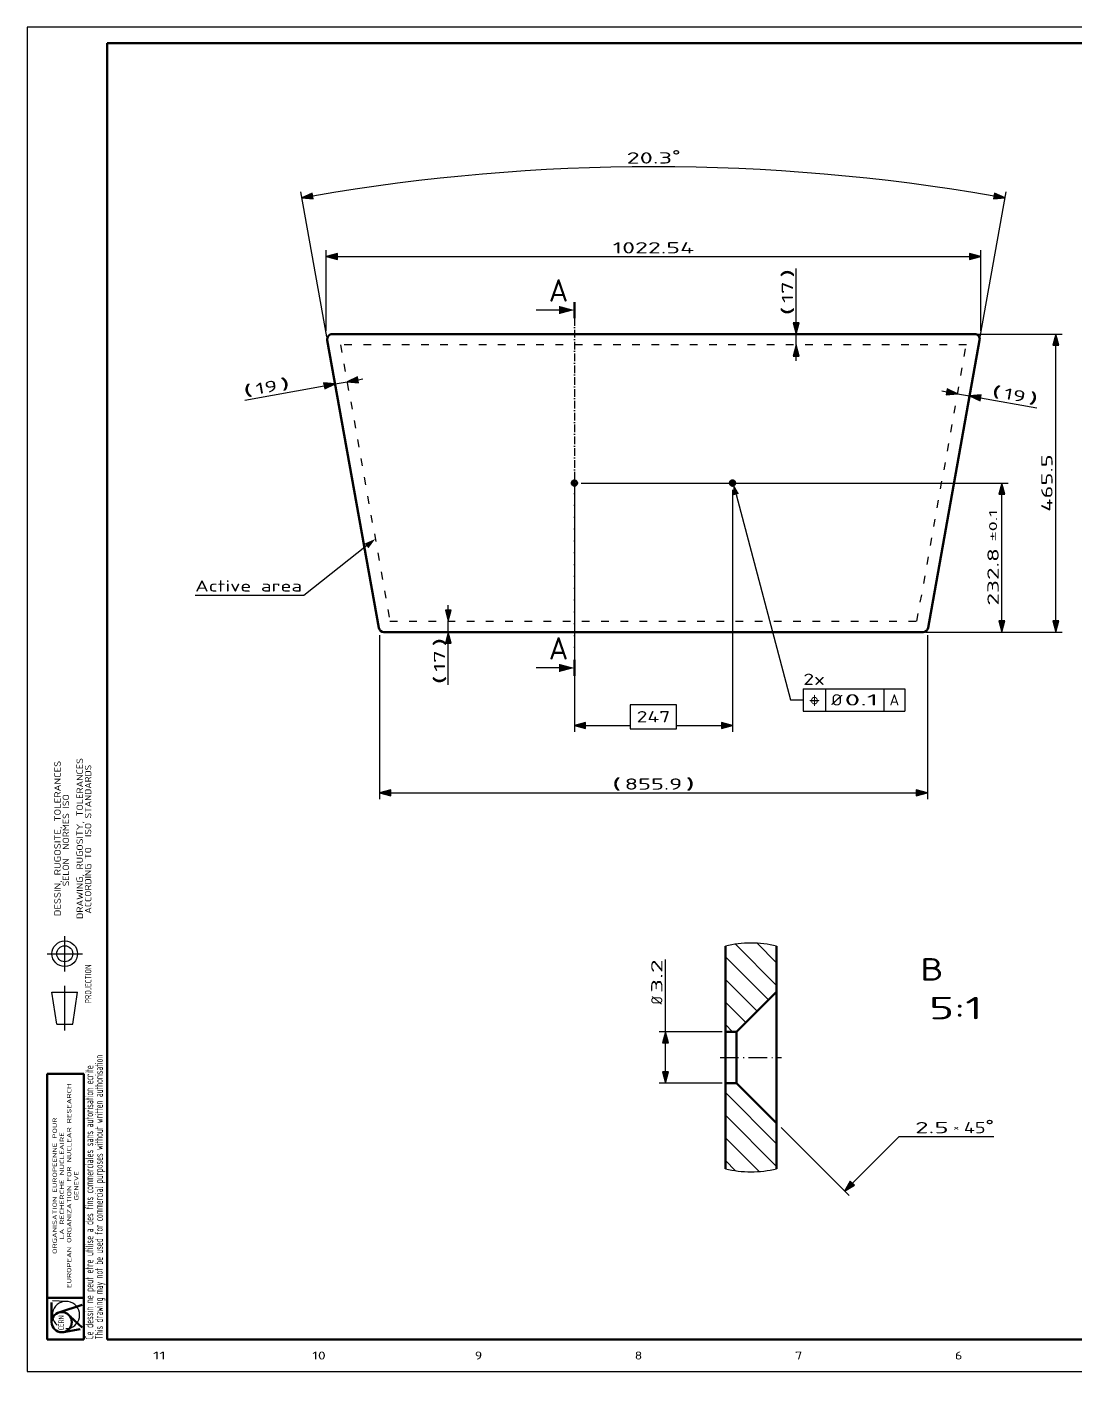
# Model space of a CAD drawing. Extents: x 0 to 594, y -247 to 420.
# Drawn here: x 0 to 327.6, y -6.7 to 420 of the extents above; entities that cross this region are included whole.
import ezdxf
from ezdxf.enums import TextEntityAlignment as Align

# ---------------------------------------------------------------- set-up
doc = ezdxf.new("R2010")
doc.units = 0
doc.linetypes.add('DASHDOT', pattern=[18.5, 12, -3, 0.5, -3])
doc.linetypes.add('DASHSPACE', pattern=[30, 12, -18])
doc.layers.get('0').update_dxf_attribs({"lineweight": 13})
doc.styles.add('GDT', font='gdt.shx')
doc.styles.get("Standard").update_dxf_attribs({"font": 'isocp.shx'})
doc.dimstyles.get("Standard").update_dxf_attribs({"dimtxt": 2.5, "dimasz": 2.5, "dimexe": 1.25, "dimexo": 0.625, "dimtad": 1, "dimtxsty": 'STANDARD', "dimcen": 2.5, "dimadec": 0, "dimazin": 0, "dimtfac": 1, "dimtmove": 0, "dimatfit": 0, "dimfxl": 1, "dimarcsym": 0})

# ---------------------------------------------------------------- blocks, each defined once
blk = doc.blocks.new('*D75')
at = {"color": 7, "lineweight": 25, "transparency": 16777216}
for p, q in [((297.002621, 324.130246), (323.358578, 324.130246)), ((321.358578, 234.50759), (321.358578, 320.652902)), ((280.908041, 231.030246), (323.358578, 231.030246))]:
    blk.add_line(p, q, dxfattribs=at)
for points in [[(322.290329, 320.652902), (321.358578, 324.130246), (320.426828, 320.652902)], [(320.426828, 234.50759), (321.358578, 231.030246), (322.290329, 234.50759)]]:
    blk.add_lwpolyline(points, close=True, dxfattribs=at)
for points in [[(322.290329, 320.652902), (321.358578, 324.130246), (322.290329, 320.652902), (320.426828, 320.652902)], [(320.426828, 234.50759), (321.358578, 231.030246), (320.426828, 234.50759), (322.290329, 234.50759)]]:
    blk.add_solid(points, dxfattribs=at)
at = {"color": 7, "lineweight": 25, "transparency": 16777216, "width": 1.661749}
blk.add_text('465.5', height=3.5, rotation=90, dxfattribs=at).set_placement((320.358578, 268.590207), (320.358578, 286.570285), align=Align.FIT)
blk = doc.blocks.new('*D76')
at = {"color": 7, "lineweight": 25, "transparency": 16777216}
for p, q in [((170.960507, 275.51423), (170.960507, 199.826096)), ((220.360507, 275.51423), (220.360507, 199.826096)), ((174.43784, 201.826096), (188.406473, 201.826096)), ((202.914542, 201.826096), (216.883174, 201.826096))]:
    blk.add_line(p, q, dxfattribs=at)
for points in [[(188.406473, 208.326096), (188.406473, 200.826096), (202.914542, 200.826096), (202.914542, 208.326096)], [(174.43784, 202.757834), (170.960507, 201.826096), (174.43784, 200.894357)], [(216.883174, 200.894357), (220.360507, 201.826096), (216.883174, 202.757834)]]:
    blk.add_lwpolyline(points, close=True, dxfattribs=at)
for points in [[(174.43784, 202.757834), (170.960507, 201.826096), (174.43784, 202.757834), (174.43784, 200.894357)], [(216.883174, 200.894357), (220.360507, 201.826096), (216.883174, 200.894357), (216.883174, 202.757834)]]:
    blk.add_solid(points, dxfattribs=at)
at = {"color": 7, "lineweight": 25, "transparency": 16777216, "width": 1.464539}
blk.add_text('247', height=3.5, dxfattribs=at).set_placement((190.406473, 202.826096), (200.914542, 202.826096), align=Align.FIT)
blk = doc.blocks.new('*D77')
at = {"color": 7, "lineweight": 25, "transparency": 16777216}
for p, q in [((93.406509, 325.130246), (93.406509, 350.359787)), ((297.914505, 325.130246), (297.914505, 350.359787)), ((96.883841, 348.359787), (294.437173, 348.359787))]:
    blk.add_line(p, q, dxfattribs=at)
for points in [[(96.883841, 349.291525), (93.406509, 348.359787), (96.883841, 347.428049)], [(294.437173, 347.428049), (297.914505, 348.359787), (294.437173, 349.291525)]]:
    blk.add_lwpolyline(points, close=True, dxfattribs=at)
for points in [[(96.883841, 349.291525), (93.406509, 348.359787), (96.883841, 349.291525), (96.883841, 347.428049)], [(294.437173, 347.428049), (297.914505, 348.359787), (294.437173, 347.428049), (294.437173, 349.291525)]]:
    blk.add_solid(points, dxfattribs=at)
at = {"color": 7, "lineweight": 25, "transparency": 16777216, "width": 1.71107}
blk.add_text('1022.54', height=3.5, dxfattribs=at).set_placement((182.934427, 349.359787), (208.386588, 349.359787), align=Align.FIT)
blk = doc.blocks.new('*D78')
at = {"color": 7, "lineweight": 25, "transparency": 16777216}
for p, q in [((93.567209, 323.232639), (85.438449, 368.637668)), ((297.753806, 323.232639), (305.882565, 368.637668))]:
    blk.add_line(p, q, dxfattribs=at)
for points in [[(89.049619, 368.198947), (85.790903, 366.668967), (89.378012, 366.364621)], [(301.943002, 366.364621), (305.530112, 366.668967), (302.271396, 368.198947)]]:
    blk.add_lwpolyline(points, close=True, dxfattribs=at)
blk.add_arc((195.660507, -247.032999), 623.459277, 80.169564, 99.830434, dxfattribs=at)
for points in [[(89.049619, 368.198947), (85.790903, 366.668967), (89.049619, 368.198947), (89.378012, 366.364621)], [(301.943002, 366.364621), (305.530112, 366.668967), (301.943002, 366.364621), (302.271396, 368.198947)]]:
    blk.add_solid(points, dxfattribs=at)
for s, width, p, p2 in [('20.3', 1.776077, (187.255128, 377.426242), (201.49922, 377.426242)), ('%%d', 1.62963, (201.49922, 378.126242), (204.065887, 378.126242))]:
    blk.add_text(s, height=3.5, dxfattribs=dict(at, width=width)).set_placement(p, p2, align=Align.FIT)
blk = doc.blocks.new('*D79')
at = {"color": 7, "lineweight": 25, "transparency": 16777216}
for p, q in [((240.270807, 327.60759), (240.270807, 344.659152)), ((240.270807, 320.730246), (240.270807, 324.130246)), ((240.270807, 315.730246), (240.270807, 317.252902))]:
    blk.add_line(p, q, dxfattribs=at)
for points in [[(239.339059, 327.60759), (240.270807, 324.130246), (241.202557, 327.60759)], [(241.202557, 317.252902), (240.270807, 320.730246), (239.339059, 317.252902)]]:
    blk.add_lwpolyline(points, close=True, dxfattribs=at)
for points in [[(239.339059, 327.60759), (240.270807, 324.130246), (239.339059, 327.60759), (241.202557, 327.60759)], [(241.202557, 317.252902), (240.270807, 320.730246), (241.202557, 317.252902), (239.339059, 317.252902)]]:
    blk.add_solid(points, dxfattribs=at)
for s, width, p, p2 in [(')', 3.475227, (239.270807, 341.623166), (239.270807, 344.659201)), ('17', 1.84274, (239.270807, 333.851096), (239.270807, 340.623166)), ('(', 3.469755, (239.270807, 329.81506), (239.270807, 332.851096))]:
    blk.add_text(s, height=3.5, rotation=90, dxfattribs=dict(at, width=width)).set_placement(p, p2, align=Align.FIT)
blk = doc.blocks.new('*D80')
at = {"color": 7, "lineweight": 25, "transparency": 16777216}
for p, q in [((285.793967, 306.364133), (287.292807, 306.095822)), ((290.715714, 305.48298), (294.456247, 304.813351)), ((297.87916, 304.200558), (315.45643, 301.053732))]:
    blk.add_line(p, q, dxfattribs=at)
for points in [[(287.12861, 305.178635), (290.71572, 305.483029), (287.457004, 307.012961)], [(298.043356, 305.117697), (294.456247, 304.813351), (297.714963, 303.283371)]]:
    blk.add_lwpolyline(points, close=True, dxfattribs=at)
for points in [[(287.12861, 305.178635), (290.71572, 305.483029), (287.12861, 305.178635), (287.457004, 307.012961)], [(298.043356, 305.117697), (294.456247, 304.813351), (298.043356, 305.117697), (297.714963, 303.283371)]]:
    blk.add_solid(points, dxfattribs=at)
for s, rotation, width, p, p2 in [('(', 349.84937273, 3.469739, (301.020883, 304.654025), (304.009384, 304.118967)), ('19', 349.84960524, 1.725111, (304.993735, 303.942795), (311.659799, 302.749338)), (')', 349.84935415, 3.475212, (312.64415, 302.573117), (315.632651, 302.038058))]:
    blk.add_text(s, height=3.5, rotation=rotation, dxfattribs=dict(at, width=width)).set_placement(p, p2, align=Align.FIT)
blk = doc.blocks.new('*D81')
at = {"color": 7, "lineweight": 25, "transparency": 16777216}
for p, q in [((67.932346, 303.520432), (92.767624, 307.966623)), ((96.190536, 308.579416), (99.93107, 309.249094)), ((103.353983, 309.861887), (104.852811, 310.130197))]:
    blk.add_line(p, q, dxfattribs=at)
for points in [[(92.931821, 307.049484), (96.190536, 308.579416), (92.603427, 308.88381)], [(103.18978, 310.779074), (99.931064, 309.249094), (103.518173, 308.944699)]]:
    blk.add_lwpolyline(points, close=True, dxfattribs=at)
for points in [[(92.931821, 307.049484), (96.190536, 308.579416), (92.931821, 307.049484), (92.603427, 308.88381)], [(103.18978, 310.779074), (99.931064, 309.249094), (103.18978, 310.779074), (103.518173, 308.944699)]]:
    blk.add_solid(points, dxfattribs=at)
for s, rotation, width, p, p2 in [('(', 10.15062727, 3.469739, (67.756137, 304.504758), (70.744638, 305.039816)), ('19', 10.15039476, 1.725111, (71.728989, 305.216037), (78.395053, 306.409494)), (')', 10.15062727, 3.475211, (79.379404, 306.585666), (82.367905, 307.120724))]:
    blk.add_text(s, height=3.5, rotation=rotation, dxfattribs=dict(at, width=width)).set_placement(p, p2, align=Align.FIT)
blk = doc.blocks.new('*D82')
at = {"color": 7, "lineweight": 25, "transparency": 16777216}
for p, q in [((131.558701, 237.90759), (131.558701, 239.430246)), ((131.558701, 231.030246), (131.558701, 234.430246)), ((131.558701, 214.545139), (131.558701, 227.552902))]:
    blk.add_line(p, q, dxfattribs=at)
for points in [[(130.62695, 237.90759), (131.558701, 234.430246), (132.490445, 237.90759)], [(132.490445, 227.552902), (131.558701, 231.030246), (130.62695, 227.552902)]]:
    blk.add_lwpolyline(points, close=True, dxfattribs=at)
for points in [[(130.62695, 237.90759), (131.558701, 234.430246), (130.62695, 237.90759), (132.490445, 237.90759)], [(132.490445, 227.552902), (131.558701, 231.030246), (132.490445, 227.552902), (130.62695, 227.552902)]]:
    blk.add_solid(points, dxfattribs=at)
for s, width, p, p2 in [(')', 3.475227, (130.558701, 226.353195), (130.558701, 229.38923)), ('17', 1.84274, (130.558701, 218.581125), (130.558701, 225.353195)), ('(', 3.469754, (130.558701, 214.54509), (130.558701, 217.581125))]:
    blk.add_text(s, height=3.5, rotation=90, dxfattribs=dict(at, width=width)).set_placement(p, p2, align=Align.FIT)
blk = doc.blocks.new('*D83')
at = {"color": 7, "lineweight": 25, "transparency": 16777216}
for p, q in [((173.026508, 277.580246), (306.526157, 277.580246)), ((304.526157, 234.50759), (304.526157, 274.102902)), ((280.908041, 231.030246), (306.526157, 231.030246))]:
    blk.add_line(p, q, dxfattribs=at)
for points in [[(305.457907, 274.102902), (304.526157, 277.580246), (303.594406, 274.102902)], [(303.594406, 234.50759), (304.526157, 231.030246), (305.457907, 234.50759)]]:
    blk.add_lwpolyline(points, close=True, dxfattribs=at)
for points in [[(305.457907, 274.102902), (304.526157, 277.580246), (305.457907, 274.102902), (303.594406, 274.102902)], [(303.594406, 234.50759), (304.526157, 231.030246), (303.594406, 234.50759), (305.457907, 234.50759)]]:
    blk.add_solid(points, dxfattribs=at)
for s, height, width, p, p2 in [('%%p0.1', 2.45, 1.985246, (303.001157, 259.359836), (303.001157, 269.330734)), ('232.8', 3.5, 1.741412, (303.526157, 239.279758), (303.526157, 257.259836))]:
    blk.add_text(s, height=height, rotation=90, dxfattribs=dict(at, width=width)).set_placement(p, p2, align=Align.FIT)
blk = doc.blocks.new('*D84')
at = {"color": 7, "lineweight": 25, "transparency": 16777216}
for p, q in [((110.073978, 230.030246), (110.073978, 178.779147)), ((281.247037, 230.030246), (281.247037, 178.779147)), ((113.551315, 180.779147), (277.769699, 180.779147))]:
    blk.add_line(p, q, dxfattribs=at)
for points in [[(113.551315, 181.710886), (110.073978, 180.779147), (113.551315, 179.847409)], [(277.769699, 179.847409), (281.247037, 180.779147), (277.769699, 181.710886)]]:
    blk.add_lwpolyline(points, close=True, dxfattribs=at)
for points in [[(113.551315, 181.710886), (110.073978, 180.779147), (113.551315, 181.710886), (113.551315, 179.847409)], [(277.769699, 179.847409), (281.247037, 180.779147), (277.769699, 179.847409), (277.769699, 181.710886)]]:
    blk.add_solid(points, dxfattribs=at)
for s, width, p, p2 in [('(', 3.469741, (182.634427, 181.779147), (185.67045, 181.779147)), ('855.9', 1.700154, (186.67045, 181.779147), (204.650565, 181.779147)), (')', 3.475213, (205.650565, 181.779147), (208.686588, 181.779147))]:
    blk.add_text(s, height=3.5, dxfattribs=dict(at, width=width)).set_placement(p, p2, align=Align.FIT)
blk = doc.blocks.new('*D98')
at = {"color": 7, "lineweight": 25, "transparency": 16777216}
for p, q in [((199.452412, 106.087608), (199.452412, 128.734093)), ((217.125061, 106.087608), (197.452413, 106.087608)), ((199.452412, 93.564415), (199.452412, 102.609825)), ((217.125061, 90.086632), (197.452413, 90.086632))]:
    blk.add_line(p, q, dxfattribs=at)
for points in [[(200.384161, 102.609825), (199.452412, 106.087608), (198.520663, 102.609825)], [(198.520663, 93.564415), (199.452412, 90.086632), (200.384161, 93.564415)]]:
    blk.add_lwpolyline(points, close=True, dxfattribs=at)
for points in [[(200.384161, 102.609825), (199.452412, 106.087608), (200.384161, 102.609825), (198.520663, 102.609825)], [(198.520663, 93.564415), (199.452412, 90.086632), (198.520663, 93.564415), (200.384161, 93.564415)]]:
    blk.add_solid(points, dxfattribs=at)
for s, width, p, p2 in [('3.2', 1.864672, (198.452412, 118.22628), (198.452412, 128.734093)), ('%%c', 0.977493, (198.452412, 114.660606), (198.452412, 117.226524))]:
    blk.add_text(s, height=3.5, rotation=90, dxfattribs=dict(at, width=width)).set_placement(p, p2, align=Align.FIT)
blk = doc.blocks.new('BLOCK1418')
at = {"color": 7, "lineweight": 25, "width": 1.735559}
blk.add_text(' 6', height=2.5, dxfattribs=at).set_placement((287.831421, 3.690562), (292.16861, 3.690562), align=Align.FIT)
blk = doc.blocks.new('BLOCK1419')
at = {"color": 7, "lineweight": 25, "width": 1.826178}
blk.add_text(' 7', height=2.5, dxfattribs=at).set_placement((237.831406, 3.690562), (242.168579, 3.690562), align=Align.FIT)
blk = doc.blocks.new('BLOCK1420')
at = {"color": 7, "lineweight": 25, "width": 1.826178}
blk.add_text(' 8', height=2.5, dxfattribs=at).set_placement((187.831406, 3.690562), (192.168579, 3.690562), align=Align.FIT)
blk = doc.blocks.new('BLOCK1421')
at = {"color": 7, "lineweight": 25, "width": 1.698199}
blk.add_text(' 9', height=2.5, dxfattribs=at).set_placement((137.831406, 3.690562), (142.168579, 3.690562), align=Align.FIT)
blk = doc.blocks.new('BLOCK1422')
at = {"color": 7, "lineweight": 25, "width": 1.793721}
blk.add_text(' 10', height=2.5, dxfattribs=at).set_placement((86.747116, 3.690562), (93.252884, 3.690562), align=Align.FIT)
blk = doc.blocks.new('BLOCK1423')
at = {"color": 7, "lineweight": 25, "width": 2.081844}
blk.add_text(' 11', height=2.5, dxfattribs=at).set_placement((36.747116, 3.690562), (43.25288, 3.690562), align=Align.FIT)
blk = doc.blocks.new('BLOCK1460')
at = {"color": 7, "lineweight": 25, "width": 1.248109}
blk.add_text('NORMES ISO', height=2, rotation=90, dxfattribs=at).set_placement((13.04495, 163.000015), (13.04495, 180.348724), align=Align.FIT)
blk = doc.blocks.new('BLOCK1461')
at = {"color": 7, "lineweight": 25, "width": 1.175925}
blk.add_text('ISO STANDARDS', height=2, rotation=90.00000508, dxfattribs=at).set_placement((19.982868, 167.000015), (19.982866, 189.553329), align=Align.FIT)
blk = doc.blocks.new('BLOCK1462')
at = {"color": 7, "lineweight": 25, "width": 0.873675}
blk.add_text('PROJECTION', height=2, rotation=90, dxfattribs=at).set_placement((20.028679, 114.982063), (20.028679, 127.126152), align=Align.FIT)
blk = doc.blocks.new('BLOCK1463')
at = {"color": 7, "lineweight": 25, "width": 1.272325}
blk.add_text('DESSIN, RUGOSITE, TOLERANCES', height=2, rotation=90.00000236, dxfattribs=at).set_placement((10.438618, 142.211807), (10.438616, 190.788177), align=Align.FIT)
blk = doc.blocks.new('BLOCK1464')
at = {"color": 7, "lineweight": 25, "width": 1.188267}
blk.add_text('SELON', height=2, rotation=90, dxfattribs=at).set_placement((13.04495, 151.600021), (13.04495, 160.274368), align=Align.FIT)
blk = doc.blocks.new('BLOCK1465')
at = {"color": 7, "lineweight": 25, "width": 1.221763}
blk.add_text('DRAWING, RUGOSITY, TOLERANCES', height=2, rotation=90.00000228, dxfattribs=at).set_placement((17.377953, 141.344376), (17.377951, 191.655624), align=Align.FIT)
blk = doc.blocks.new('BLOCK1466')
at = {"color": 7, "lineweight": 25, "width": 1.23186}
blk.add_text('ACCORDING TO', height=2, rotation=90, dxfattribs=at).set_placement((19.982868, 143.000015), (19.982868, 163.818451), align=Align.FIT)
blk = doc.blocks.new('BLOCK1467')
at = {"color": 7, "lineweight": 25, "width": 1.520448}
blk.add_text('GENEVE', height=1.35, rotation=90, dxfattribs=at).set_placement((15.990597, 53.432953), (15.990597, 62.567043), align=Align.FIT)
blk = doc.blocks.new('BLOCK1468')
at = {"color": 7, "lineweight": 25, "width": 0.973962}
blk.add_text('CERN', height=1.7, rotation=90, dxfattribs=at).set_placement((11.435402, 12.8), (11.435402, 17.518848), align=Align.FIT)
blk = doc.blocks.new('BLOCK1469')
at = {"color": 7, "lineweight": 25, "width": 0.732561}
blk.add_text('Ce dessin ne peut etre utilise a des fins commerciales sans autorisation ecrite', height=2.5, rotation=90.00000268, dxfattribs=at).set_placement((20.613356, 10), (20.613352, 95.659264), align=Align.FIT)
blk = doc.blocks.new('BLOCK1470')
at = {"color": 7, "lineweight": 25, "width": 0.70288}
blk.add_text('This drawing may not be used for commercial purposes without written authorisation', height=2.5, rotation=90.00000258, dxfattribs=at).set_placement((23.613356, 10), (23.613352, 98.912155), align=Align.FIT)
blk = doc.blocks.new('BLOCK1471')
at = {"color": 7, "lineweight": 25, "width": 1.559242}
blk.add_text('ORGANISATION EUROPEENNE POUR', height=1.35, rotation=90.00000269, dxfattribs=at).set_placement((9.240597, 36.687115), (9.240595, 79.312881), align=Align.FIT)
blk = doc.blocks.new('BLOCK1472')
at = {"color": 7, "lineweight": 25, "width": 1.616198}
blk.add_text('LA RECHERCHE NUCLEAIRE', height=1.35, rotation=90.00000342, dxfattribs=at).set_placement((11.490597, 41.254166), (11.490595, 74.745834), align=Align.FIT)
blk = doc.blocks.new('BLOCK1473')
at = {"color": 7, "lineweight": 25, "width": 1.555402}
blk.add_text('EUROPEAN ORGANIZATION FOR NUCLEAR RESEARCH', height=1.35, rotation=90.00000269, dxfattribs=at).set_placement((13.740598, 26.030663), (13.740595, 89.969337), align=Align.FIT)
blk = doc.blocks.new('BLOCK1478')
at = {"color": 7, "lineweight": 50}
for p, q in [((-123.5, 2798.119629), (-123.5, 2773.119629)), ((-123.5, 2213.893555), (-123.5, 2238.893555))]:
    blk.add_line(p, q, dxfattribs=at)
at = {"color": 7, "lineweight": 25}
for p, q in [((-147.648148, 2785.619629), (-183.5, 2785.619629)), ((-147.648148, 2226.393555), (-183.5, 2226.393555))]:
    blk.add_line(p, q, dxfattribs=at)
at = {"color": 7, "linetype": 'DASHDOT', "lineweight": 25}
blk.add_line((-123.5, 2773.119629), (-123.5, 2238.893555), dxfattribs=at)
at = {"color": 7, "lineweight": 25}
for points in [[(-147.648148, 2779.14917), (-123.5, 2785.619629), (-147.648148, 2792.090088)], [(-147.648148, 2219.923096), (-123.5, 2226.393555), (-147.648148, 2232.864014)]]:
    blk.add_solid(points, dxfattribs=at)
at = {"color": 7, "lineweight": 25, "width": 1.15658}
for p, p2 in [((-163.499603, 2798.744873), (-133.139374, 2798.744873)), ((-163.499603, 2239.518555), (-133.139374, 2239.518555))]:
    blk.add_text('A', height=35.000003, dxfattribs=at).set_placement(p, p2, align=Align.FIT)
blk = doc.blocks.new('BLOCK1479')
at = {"color": 7, "lineweight": 25}
blk.add_lwpolyline([(-448.288666, 2417.061279), (-546.018799, 2339.766113), (-716.000061, 2339.766113)], dxfattribs=at)
blk.add_solid([(-445.398682, 2413.407471), (-434.651672, 2427.846924), (-451.17865, 2420.715332)], dxfattribs=at)
at = {"color": 7, "lineweight": 25, "width": 1.406048}
blk.add_text('Active area', height=17.500002, dxfattribs=at).set_placement((-716.000061, 2345.717041), (-549.018799, 2345.717041), align=Align.FIT)
blk = doc.blocks.new('BLOCK1480')
at = {"color": 7, "linetype": 'DASHDOT', "lineweight": 25, "ltscale": 0.266504}
blk.add_line((123.5, 2520.580078), (123.5, 2509.919922), dxfattribs=at)
at = {"color": 7, "linetype": 'DASHDOT', "lineweight": 25, "ltscale": 0.2665}
blk.add_line((128.830002, 2515.25), (118.169998, 2515.25), dxfattribs=at)
blk = doc.blocks.new('BLOCK1481')
at = {"color": 7, "linetype": 'DASHDOT', "lineweight": 25, "ltscale": 0.266504}
blk.add_line((-123.5, 2520.580078), (-123.5, 2509.919922), dxfattribs=at)
at = {"color": 7, "linetype": 'DASHDOT', "lineweight": 25, "ltscale": 0.2665}
blk.add_line((-118.169998, 2515.25), (-128.830002, 2515.25), dxfattribs=at)
blk = doc.blocks.new('BLOCK1482')
at = {"color": 7, "lineweight": 25}
for p, q in [((234, 2194.000244), (234, 2159.000244)), ((234, 2194.000244), (392.720459, 2194.000244)), ((269, 2194.000244), (269, 2159.000244)), ((360.040344, 2194.000244), (360.040344, 2159.000244)), ((392.720459, 2194.000244), (392.720459, 2159.000244)), ((234, 2159.000244), (392.720459, 2159.000244))]:
    blk.add_line(p, q, dxfattribs=at)
blk.add_lwpolyline([(129.045227, 2497.275391), (214, 2176.500244), (234, 2176.500244)], dxfattribs=at)
blk.add_solid([(133.548706, 2498.468018), (124.593979, 2514.08252), (124.541756, 2496.082764)], dxfattribs=at)
for s, width, p, p2 in [('2x', 1.547896, (234, 2199.951172), (267.860229, 2199.951172)), ('%%c', 1.333333, (277.75, 2167.750244), (295.25, 2167.750244)), ('0.1', 2.22393, (298.75, 2167.750244), (351.290344, 2167.750244)), ('A', 1.15658, (368.790344, 2167.750244), (383.970459, 2167.750244))]:
    blk.add_text(s, height=17.500002, dxfattribs=dict(at, width=width)).set_placement(p, p2, align=Align.FIT)
at = {"color": 7, "lineweight": 25, "style": 'GDT', "width": 0.626866}
blk.add_text('j', height=17.500002, dxfattribs=at).set_placement((242.75, 2167.750244), (260.25, 2167.750244), align=Align.FIT)
blk = doc.blocks.new('BLOCK1483')
at = {"color": 7, "lineweight": 50}
for p, q in [((-429.112461, 2289.090194), (-509.585378, 2738.590194)), ((-501.710579, 2748), (501.710579, 2748)), ((509.585378, 2738.590194), (429.112461, 2289.090194)), ((421.237662, 2282.5), (-421.237662, 2282.5))]:
    blk.add_line(p, q, dxfattribs=at)
at = {"color": 7, "linetype": 'DASHSPACE', "lineweight": 25}
for p, q in [((-488.924441, 2731), (-411.674021, 2299.5)), ((488.924441, 2731), (-488.924441, 2731)), ((411.674021, 2299.5), (488.924441, 2731)), ((-411.674021, 2299.5), (411.674021, 2299.5))]:
    blk.add_line(p, q, dxfattribs=at)
at = {"color": 7, "lineweight": 50}
for centre, radius in [((-123.5, 2515.25), 4.1), ((123.5, 2515.25), 4.1), ((-123.5, 2515.25), 1.6), ((123.5, 2515.25), 1.6)]:
    blk.add_circle(centre, radius, dxfattribs=at)
for centre, start, end in [((-501.710579, 2740), 90, 190.15), ((501.710579, 2740), 349.85, 450), ((-421.237662, 2290.5), 190.15, 270), ((421.237662, 2290.5), 270, 349.85)]:
    blk.add_arc(centre, 8, start, end, dxfattribs=at)
blk = doc.blocks.new('BLOCK1490')
at = {"color": 7, "lineweight": 25}
for s, width, p, p2 in [('  B', 1.794694, (10, 2520.057373), (13.643229, 2520.057373)), ('  5:1', 2.017291, (10, 2517.636719), (16.072046, 2517.636719))]:
    blk.add_text(s, height=1.4, dxfattribs=dict(at, width=width)).set_placement(p, p2, align=Align.FIT)
blk = doc.blocks.new('BLOCK1491')
at = {"color": 7, "lineweight": 25}
for p, q in [((3.482843, 2510.867188), (7.729401, 2506.620605)), ((7.938414, 2507.395264), (10.85719, 2510.313965)), ((10.85719, 2510.313965), (16.776546, 2510.313965))]:
    blk.add_line(p, q, dxfattribs=at)
blk.add_lwpolyline([(7.806558, 2507.5271), (7.446558, 2506.90332), (8.070097, 2507.263428)], close=True, dxfattribs=at)
blk.add_solid([(7.806558, 2507.5271), (7.446558, 2506.90332), (7.806558, 2507.5271), (8.070097, 2507.263428)], dxfattribs=at)
for s, height, width, p, p2 in [('2.5', 0.7, 1.886556, (11.85719, 2510.513916), (13.958804, 2510.513916)), ('×', 0.35, 0.952384, (14.258803, 2510.688965), (14.608804, 2510.688965)), ('45', 0.7, 1.39057, (14.908804, 2510.513916), (16.263212, 2510.513916)), ('%%d', 0.7, 1.629625, (16.263214, 2510.654053), (16.776546, 2510.654053))]:
    blk.add_text(s, height=height, dxfattribs=dict(at, width=width)).set_placement(p, p2, align=Align.FIT)
blk = doc.blocks.new('BLOCK1492')
at = {"color": 7, "lineweight": 50}
for p, q in [((0, 2522.213954), (0, 2516.85)), ((3.2, 2522.213839), (3.2, 2519.35)), ((0.7, 2516.85), (3.2, 2519.35)), ((3.2, 2513.284355), (3.2, 2519.35)), ((0, 2514.482919), (0, 2516.85)), ((0.7, 2516.85), (0, 2516.85)), ((0.7, 2516.85), (0.7, 2514.482919)), ((0, 2513.65), (0, 2514.482919)), ((0.7, 2514.482919), (0.7, 2513.65)), ((0, 2513.65), (0, 2508.286046)), ((0.7, 2513.65), (0, 2513.65)), ((0.7, 2513.65), (3.2, 2511.15)), ((3.2, 2511.15), (3.2, 2513.284355)), ((3.2, 2511.15), (3.2, 2508.286161))]:
    blk.add_line(p, q, dxfattribs=at)
at = {"color": 7, "linetype": 'DASHDOT', "lineweight": 25}
for start, end in [(77.058433, 102.937453), (257.062547, 282.941567)]:
    blk.add_arc((1.59975, 2515.25), 7.145338, start, end, dxfattribs=at)
blk = doc.blocks.new('BLOCK1493')
at = {"color": 7, "lineweight": 25}
for p, q in [((3.2, 2519.75708), (0.630487, 2522.326416)), ((3.2, 2521.171143), (1.986807, 2522.384521)), ((2.696391, 2518.846436), (0, 2521.542725)), ((1.989284, 2518.139404), (0, 2520.128662)), ((1.282177, 2517.432129), (0, 2518.714355)), ((0.450141, 2516.850098), (0, 2517.300049))]:
    blk.add_line(p, q, dxfattribs=at)
blk = doc.blocks.new('BLOCK1494')
at = {"color": 7, "lineweight": 25}
for p, q in [((3.2, 2509.857422), (0, 2513.057617)), ((3.2, 2508.443359), (0, 2511.643311)), ((2.104416, 2508.124756), (0, 2510.229004)), ((0.64317, 2508.171631), (0, 2508.814941))]:
    blk.add_line(p, q, dxfattribs=at)

msp = doc.modelspace()

# ---------------------------------------------------------------- linework, layer by layer
at = {"color": 7, "lineweight": 25}
for p, q in [((594, 420), (0, 420)), ((0, 420), (0, 0)), ((11.7084, 125.000511), (11.7084, 136.000511)), ((6.2084, 130.500511), (17.2084, 130.500511)), ((11.7084, 106.501), (11.7084, 120.501)), ((9.2084, 108.500559), (7.7084, 118.500559)), ((7.7084, 118.500559), (15.7084, 118.500559)), ((14.2084, 108.500559), (15.7084, 118.500559)), ((9.2084, 108.500559), (14.2084, 108.500559)), ((12.077865, 21.873238), (7.872521, 22.001836)), ((0, 0), (594, 0))]:
    msp.add_line(p, q, dxfattribs=at)
at = {"color": 7, "lineweight": 70}
for p, q in [((584, 415), (25, 415)), ((25, 415), (25, 10)), ((6.1635, 93), (17.6635, 93)), ((6.1635, 10), (6.1635, 93)), ((17.6635, 10), (17.6635, 93)), ((6.1635, 23), (17.6635, 23)), ((6.1635, 10), (17.6635, 10)), ((25, 10), (584, 10))]:
    msp.add_line(p, q, dxfattribs=at)
at = {"color": 7, "linetype": 'DASHDOT', "lineweight": 25, "ltscale": 0.480075}
msp.add_line((216.522311, 98.08712), (235.725311, 98.08712), dxfattribs=at)
at = {"color": 7, "lineweight": 50}
for p, q in [((7.610012, 21.505402), (7.610012, 15.379418)), ((9.865101, 18.399622), (17.1635, 20.79393)), ((17.1635, 13.748262), (13.368324, 17.145546)), ((16.533405, 13.198829), (11.307004, 12.277273))]:
    msp.add_line(p, q, dxfattribs=at)
at = {"color": 7, "lineweight": 25}
for radius in [4, 2.5]:
    msp.add_circle((11.7084, 130.500511), radius, dxfattribs=at)
at = {"color": 7, "lineweight": 50}
msp.add_circle((10.760012, 15.379418), 3.15, dxfattribs=at)
at = {"color": 7, "lineweight": 25}
msp.add_arc((12.0775, 17.623), 4.25, 269.863122, 589.756076, dxfattribs=at)

# ---------------------------------------------------------------- block references
at = {"lineweight": 0}
for name, p, xscale, yscale, zscale in [('BLOCK1478', (195.660507, -225.469754), 0.2, 0.2, 0.2), ('BLOCK1483', (195.660507, -225.469754), 0.2, 0.2, 0.2), ('BLOCK1481', (195.660507, -225.469754), 0.2, 0.2, 0.2), ('BLOCK1480', (195.660507, -225.469754), 0.2, 0.2, 0.2), ('BLOCK1482', (195.660507, -225.469754), 0.2, 0.2, 0.2), ('BLOCK1479', (195.660507, -225.469754), 0.2, 0.2, 0.2), ('BLOCK1492', (218.125061, -12478.16288), 5, 5, 5), ('BLOCK1493', (218.125061, -12478.16288), 5, 5, 5), ('BLOCK1490', (218.125061, -12478.16288), 5, 5, 5), ('BLOCK1494', (218.125061, -12478.16288), 5, 5, 5), ('BLOCK1491', (218.125061, -12478.16288), 5, 5, 5)]:
    msp.add_blockref(name, p, dxfattribs=dict(at, xscale=xscale, yscale=yscale, zscale=zscale))
for name in ['BLOCK1463', 'BLOCK1465', 'BLOCK1461', 'BLOCK1460', 'BLOCK1466', 'BLOCK1464', 'BLOCK1462', 'BLOCK1470', 'BLOCK1469', 'BLOCK1473', 'BLOCK1471', 'BLOCK1472', 'BLOCK1467', 'BLOCK1468', 'BLOCK1423', 'BLOCK1422', 'BLOCK1421', 'BLOCK1420', 'BLOCK1419', 'BLOCK1418']:
    msp.add_blockref(name, (0, 0), dxfattribs=at)

# ---------------------------------------------------------------- dimensions: what is measured, and where the dimension line sits
at = {"color": 0, "lineweight": 0}
dim = msp.add_angular_dim_2l(base=(232.454575, 375.339589), line1=((195.660507, -247.032998), (297.577583, 322.248285)), line2=((195.660507, -247.032998), (93.743432, 322.248285)), dimstyle='STANDARD', override={"dimtxsty": 'STANDARD'}, dxfattribs=at)
dim.commit()
dim.dimension.update_dxf_attribs({"geometry": '*D78', "text_midpoint": (195.660507, 376.426255), "dimtype": 162})
for base, p1, p2, angle, picture, middle, dimtype in [((297.914506, 348.359787), (93.406509, 324.130246), (297.914506, 324.130246), 0, '*D77', (195.660507, 348.359787), 161), ((321.358578, 324.130246), (279.90804, 231.030246), (296.002623, 324.130246), 89.999523, '*D75', (321.358578, 277.580246), 160), ((170.960507, 201.826096), (220.360507, 276.514246), (170.960507, 276.514246), 180, '*D76', (195.660507, 201.826096), 161)]:
    dim = msp.add_linear_dim(base=base, p1=p1, p2=p2, angle=angle, dimstyle='STANDARD', override={"dimlfac": 5, "dimtxsty": 'STANDARD'}, dxfattribs=at)
    dim.commit()
    dim.dimension.update_dxf_attribs({"geometry": picture, "text_midpoint": middle, "dimtype": dimtype, "oblique_angle": 89.999523})
for base, p1, p2, angle, text, override, picture, middle, dimtype in [((240.270808, 320.730246), (242.270808, 324.130246), (242.270808, 320.730246), 270, '(<>)', {"dimlfac": 5, "dimtxsty": 'STANDARD'}, '*D79', (240.270808, 337.237131), 161), ((99.931063, 309.249088), (95.838083, 310.54813), (99.578612, 311.217788), 10.14999971, '(<>)', {"dimlfac": 5, "dimtxsty": 'STANDARD'}, '*D81', (75.23824, 304.828391), 161), ((290.715718, 305.483007), (294.808699, 306.782048), (291.06817, 307.451706), 169.85000029, '(<>)', {"dimlfac": 5, "dimtxsty": 'STANDARD'}, '*D80', (308.150545, 302.361691), 161), ((304.526155, 231.030246), (172.026507, 277.580246), (279.90804, 231.030246), 269.998569, '<>{}{%%p0.1}', {"dimlfac": 5, "dimtxsty": 'STANDARD', "dimtp": 0.1, "dimtm": 0.1}, '*D83', (304.526155, 254.305246), 160), ((131.558699, 234.430246), (129.558699, 231.030246), (129.558699, 234.430246), 90, '(<>)', {"dimlfac": 5, "dimtxsty": 'STANDARD'}, '*D82', (131.558699, 221.96716), 161), ((281.247034, 180.779147), (110.07398, 231.030246), (281.247034, 231.030246), 0, '(<>)', {"dimlfac": 5, "dimtxsty": 'STANDARD'}, '*D84', (195.660507, 180.779147), 161), ((199.452412, 106.08712), (218.125061, 90.08712), (218.125061, 106.08712), 90, '%%c<>', {"dimlfac": 0.2, "dimtxsty": 'STANDARD'}, '*D98', (199.452412, 121.697278), 161)]:
    dim = msp.add_linear_dim(base=base, p1=p1, p2=p2, angle=angle, text=text, dimstyle='STANDARD', override=override, dxfattribs=at)
    dim.commit()
    dim.dimension.update_dxf_attribs({"geometry": picture, "text_midpoint": middle, "dimtype": dimtype, "oblique_angle": 89.999523})

doc.saveas('drawing.dxf')
